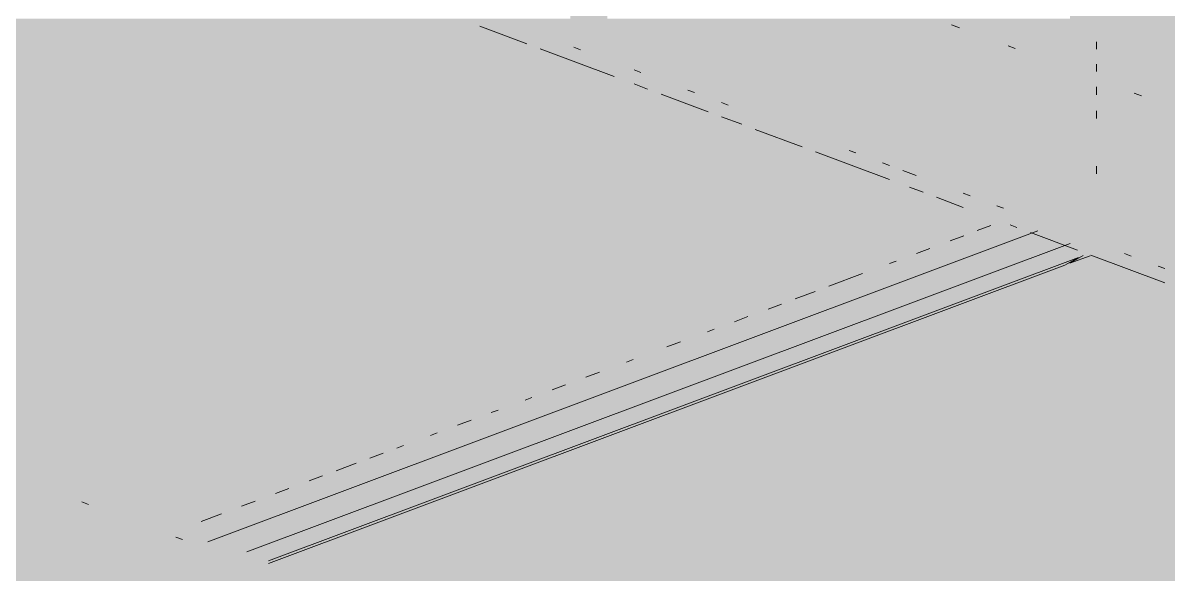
# Paper-space layout '03 3D Building and Roof' of a CAD drawing. Header units: millimetres. Extents: x 5 to 415, y 5 to 292.
# Drawn here: x 95.91 to 106.51, y 90.91 to 96.02 of the extents above; entities that cross this region are included whole.
import ezdxf

# ---------------------------------------------------------------- set-up
doc = ezdxf.new("R2010")
doc.units = ezdxf.units.MM
doc.layers.add('EXISTING', color=7, linetype='Continuous')
doc.layers.add('IMAGES', color=7, linetype='Continuous')

# ---------------------------------------------------------------- blocks, each defined once
blk = doc.blocks.new('SHEET_03')
at = {"layer": 'EXISTING', "color": 250, "lineweight": 9}
for p, q in [((100.576, 95.823), (100.141, 95.986)), ((104.51, 96), (104.584, 95.972)), ((101.384, 95.521), (100.7, 95.777)), ((101.011, 95.791), (101.073, 95.768)), ((105.097, 95.78), (105.034, 95.804)), ((105.852, 95.841), (105.852, 95.772)), ((101.571, 95.582), (101.633, 95.558)), ((105.852, 95.635), (105.852, 95.566)), ((101.695, 95.404), (101.571, 95.451)), ((102.255, 95.194), (101.82, 95.358)), ((102.068, 95.395), (102.13, 95.372)), ((105.852, 95.424), (105.852, 95.351)), ((106.199, 95.367), (106.269, 95.341)), ((102.379, 95.279), (102.441, 95.256)), ((102.566, 95.078), (102.379, 95.148)), ((105.852, 95.204), (105.852, 95.131)), ((103.125, 94.868), (102.69, 95.031)), ((103.934, 94.566), (103.25, 94.822)), ((103.561, 94.836), (103.623, 94.813)), ((103.871, 94.72), (103.934, 94.697)), ((105.852, 94.691), (105.852, 94.618)), ((104.058, 94.65), (104.182, 94.604)), ((104.245, 94.449), (104.12, 94.496)), ((104.618, 94.309), (104.369, 94.403)), ((104.618, 94.44), (104.68, 94.417)), ((104.928, 94.324), (104.991, 94.301)), ((97.624, 91.212), (105.309, 94.091)), ((104.747, 94.093), (104.872, 94.14)), ((105.115, 94.123), (105.053, 94.146)), ((105.675, 93.913), (105.239, 94.076)), ((105.607, 93.974), (97.984, 91.119)), ((104.497, 93.999), (104.622, 94.046)), ((98.186, 91.037), (105.684, 93.846)), ((104.185, 93.882), (104.309, 93.929)), ((105.684, 93.846), (105.559, 93.774)), ((105.604, 93.791), (105.729, 93.863)), ((105.604, 93.791), (105.791, 93.861)), ((106.483, 93.611), (105.799, 93.867)), ((106.11, 93.881), (106.172, 93.858)), ((98.186, 91.012), (105.559, 93.774)), ((103.935, 93.789), (103.997, 93.812)), ((106.421, 93.765), (106.483, 93.742)), ((103.372, 93.578), (103.685, 93.695)), ((103.06, 93.461), (103.247, 93.531)), ((102.81, 93.367), (102.935, 93.414)), ((102.498, 93.25), (102.622, 93.297)), ((102.248, 93.157), (102.31, 93.18)), ((101.873, 93.016), (101.998, 93.063)), ((101.498, 92.876), (101.56, 92.899)), ((101.123, 92.736), (101.248, 92.782)), ((100.81, 92.618), (100.935, 92.665)), ((100.561, 92.525), (100.623, 92.548)), ((100.248, 92.408), (100.311, 92.431)), ((99.936, 92.291), (100.061, 92.338)), ((99.686, 92.197), (99.748, 92.221)), ((99.373, 92.08), (99.436, 92.104)), ((98.811, 91.869), (98.998, 91.94)), ((99.123, 91.987), (99.248, 92.033)), ((98.561, 91.776), (98.686, 91.823)), ((98.249, 91.659), (98.374, 91.706)), ((96.518, 91.559), (96.456, 91.582)), ((97.936, 91.542), (98.061, 91.589)), ((97.561, 91.401), (97.749, 91.472)), ((97.389, 91.233), (97.327, 91.256))]:
    blk.add_line(p, q, dxfattribs=at)
at = {"layer": 'IMAGES', "color": 7}
for points in [[(106.462, 95.371), (106.634, 95.371), (106.462, 98.286), (106.634, 98.286)], [(105.948, 95.886), (106.12, 95.886), (105.948, 96.4), (106.12, 96.4)], [(100.979, 95.886), (101.321, 95.886), (100.979, 96.229), (101.321, 96.229)], [(105.605, 95.886), (105.777, 95.886), (105.605, 96.229), (105.777, 96.229)], [(105.777, 95.886), (105.948, 95.886), (105.777, 96.229), (105.948, 96.229)], [(106.12, 95.886), (106.462, 95.886), (106.12, 96.229), (106.462, 96.229)], [(95.838, 95.886), (96.009, 95.886), (95.838, 96.057), (96.009, 96.057)], [(96.009, 95.886), (99.436, 95.886), (96.009, 96.057), (99.436, 96.057)], [(99.436, 95.886), (99.608, 95.886), (99.436, 96.057), (99.608, 96.057)], [(99.608, 95.886), (99.779, 95.886), (99.608, 96.057), (99.779, 96.057)], [(99.779, 95.886), (100.122, 95.886), (99.779, 96.057), (100.122, 96.057)], [(100.122, 95.886), (100.293, 95.886), (100.122, 96.057), (100.293, 96.057)], [(100.293, 95.886), (100.465, 95.886), (100.293, 96.057), (100.465, 96.057)], [(100.465, 95.886), (100.636, 95.886), (100.465, 96.057), (100.636, 96.057)], [(100.636, 95.886), (100.807, 95.886), (100.636, 96.057), (100.807, 96.057)], [(100.807, 95.886), (100.979, 95.886), (100.807, 96.057), (100.979, 96.057)], [(101.321, 95.886), (101.664, 95.886), (101.321, 96.057), (101.664, 96.057)], [(101.664, 95.886), (101.836, 95.886), (101.664, 96.057), (101.836, 96.057)], [(101.836, 95.886), (103.892, 95.886), (101.836, 96.057), (103.892, 96.057)], [(103.892, 95.886), (104.235, 95.886), (103.892, 96.057), (104.235, 96.057)], [(104.235, 95.886), (104.577, 95.886), (104.235, 96.057), (104.577, 96.057)], [(104.577, 95.714), (104.749, 95.714), (104.577, 96.057), (104.749, 96.057)], [(104.749, 95.886), (105.091, 95.886), (104.749, 96.057), (105.091, 96.057)], [(105.091, 95.886), (105.263, 95.886), (105.091, 96.057), (105.263, 96.057)], [(105.263, 95.886), (105.434, 95.886), (105.263, 96.057), (105.434, 96.057)], [(105.434, 95.886), (105.605, 95.886), (105.434, 96.057), (105.605, 96.057)], [(95.495, 95.714), (99.779, 95.714), (95.495, 95.886), (99.779, 95.886)], [(99.779, 95.714), (100.122, 95.714), (99.779, 95.886), (100.122, 95.886)], [(100.122, 95.714), (100.293, 95.714), (100.122, 95.886), (100.293, 95.886)], [(100.293, 95.714), (100.465, 95.714), (100.293, 95.886), (100.465, 95.886)], [(100.465, 95.714), (100.636, 95.714), (100.465, 95.886), (100.636, 95.886)], [(100.636, 95.714), (100.807, 95.714), (100.636, 95.886), (100.807, 95.886)], [(100.807, 95.714), (100.979, 95.714), (100.807, 95.886), (100.979, 95.886)], [(100.979, 95.714), (101.15, 95.714), (100.979, 95.886), (101.15, 95.886)], [(101.15, 95.714), (101.321, 95.714), (101.15, 95.886), (101.321, 95.886)], [(101.321, 95.714), (101.836, 95.714), (101.321, 95.886), (101.836, 95.886)], [(101.836, 95.714), (102.007, 95.714), (101.836, 95.886), (102.007, 95.886)], [(102.007, 95.714), (102.178, 95.714), (102.007, 95.886), (102.178, 95.886)], [(102.178, 95.714), (102.35, 95.714), (102.178, 95.886), (102.35, 95.886)], [(102.35, 95.714), (103.892, 95.714), (102.35, 95.886), (103.892, 95.886)], [(103.892, 95.714), (104.235, 95.714), (103.892, 95.886), (104.235, 95.886)], [(104.235, 95.714), (104.406, 95.714), (104.235, 95.886), (104.406, 95.886)], [(104.406, 95.714), (104.577, 95.714), (104.406, 95.886), (104.577, 95.886)], [(104.749, 95.714), (105.091, 95.714), (104.749, 95.886), (105.091, 95.886)], [(105.091, 95.714), (105.263, 95.714), (105.091, 95.886), (105.263, 95.886)], [(105.263, 95.714), (105.434, 95.714), (105.263, 95.886), (105.434, 95.886)], [(105.434, 95.714), (105.777, 95.714), (105.434, 95.886), (105.777, 95.886)], [(105.777, 95.543), (105.948, 95.543), (105.777, 95.886), (105.948, 95.886)], [(105.948, 95.714), (106.12, 95.714), (105.948, 95.886), (106.12, 95.886)], [(106.12, 95.714), (106.291, 95.714), (106.12, 95.886), (106.291, 95.886)], [(106.291, 95.543), (106.462, 95.543), (106.291, 95.886), (106.462, 95.886)], [(94.81, 95.543), (100.122, 95.543), (94.81, 95.714), (100.122, 95.714)], [(100.122, 95.543), (100.293, 95.543), (100.122, 95.714), (100.293, 95.714)], [(100.293, 95.543), (100.465, 95.543), (100.293, 95.714), (100.465, 95.714)], [(100.465, 95.543), (100.636, 95.543), (100.465, 95.714), (100.636, 95.714)], [(100.636, 95.543), (100.807, 95.543), (100.636, 95.714), (100.807, 95.714)], [(100.807, 95.543), (101.321, 95.543), (100.807, 95.714), (101.321, 95.714)], [(101.321, 95.543), (101.493, 95.543), (101.321, 95.714), (101.493, 95.714)], [(101.493, 95.543), (101.664, 95.543), (101.493, 95.714), (101.664, 95.714)], [(101.664, 95.543), (101.836, 95.543), (101.664, 95.714), (101.836, 95.714)], [(101.836, 95.543), (102.007, 95.543), (101.836, 95.714), (102.007, 95.714)], [(102.007, 95.543), (102.178, 95.543), (102.007, 95.714), (102.178, 95.714)], [(102.178, 95.543), (102.521, 95.543), (102.178, 95.714), (102.521, 95.714)], [(102.521, 95.371), (102.692, 95.371), (102.521, 95.714), (102.692, 95.714)], [(102.692, 95.543), (104.406, 95.543), (102.692, 95.714), (104.406, 95.714)], [(104.406, 95.543), (104.577, 95.543), (104.406, 95.714), (104.577, 95.714)], [(104.577, 95.543), (104.749, 95.543), (104.577, 95.714), (104.749, 95.714)], [(104.749, 95.543), (104.92, 95.543), (104.749, 95.714), (104.92, 95.714)], [(104.92, 95.543), (105.091, 95.543), (104.92, 95.714), (105.091, 95.714)], [(105.091, 95.543), (105.605, 95.543), (105.091, 95.714), (105.605, 95.714)], [(105.605, 95.543), (105.777, 95.543), (105.605, 95.714), (105.777, 95.714)], [(105.948, 95.543), (106.12, 95.543), (105.948, 95.714), (106.12, 95.714)], [(106.12, 95.543), (106.291, 95.543), (106.12, 95.714), (106.291, 95.714)], [(94.638, 95.371), (100.807, 95.371), (94.638, 95.543), (100.807, 95.543)], [(100.807, 95.371), (100.979, 95.371), (100.807, 95.543), (100.979, 95.543)], [(100.979, 95.371), (101.15, 95.371), (100.979, 95.543), (101.15, 95.543)], [(101.15, 95.371), (101.321, 95.371), (101.15, 95.543), (101.321, 95.543)], [(101.321, 95.371), (101.493, 95.371), (101.321, 95.543), (101.493, 95.543)], [(101.493, 95.371), (101.664, 95.371), (101.493, 95.543), (101.664, 95.543)], [(101.664, 95.371), (101.836, 95.371), (101.664, 95.543), (101.836, 95.543)], [(101.836, 95.371), (102.007, 95.371), (101.836, 95.543), (102.007, 95.543)], [(102.007, 95.371), (102.178, 95.371), (102.007, 95.543), (102.178, 95.543)], [(102.178, 95.371), (102.35, 95.371), (102.178, 95.543), (102.35, 95.543)], [(102.35, 95.371), (102.521, 95.371), (102.35, 95.543), (102.521, 95.543)], [(102.692, 95.371), (102.864, 95.371), (102.692, 95.543), (102.864, 95.543)], [(102.864, 95.371), (103.206, 95.371), (102.864, 95.543), (103.206, 95.543)], [(103.206, 95.371), (103.378, 95.371), (103.206, 95.543), (103.378, 95.543)], [(103.378, 95.371), (105.091, 95.371), (103.378, 95.543), (105.091, 95.543)], [(105.091, 95.371), (105.263, 95.371), (105.091, 95.543), (105.263, 95.543)], [(105.263, 95.371), (105.434, 95.371), (105.263, 95.543), (105.434, 95.543)], [(105.434, 95.371), (105.605, 95.371), (105.434, 95.543), (105.605, 95.543)], [(105.605, 95.371), (105.777, 95.371), (105.605, 95.543), (105.777, 95.543)], [(105.777, 95.371), (105.948, 95.371), (105.777, 95.543), (105.948, 95.543)], [(105.948, 95.371), (106.12, 95.371), (105.948, 95.543), (106.12, 95.543)], [(106.12, 95.371), (106.291, 95.371), (106.12, 95.543), (106.291, 95.543)], [(106.291, 95.371), (106.462, 95.371), (106.291, 95.543), (106.462, 95.543)], [(94.124, 95.2), (101.321, 95.2), (94.124, 95.371), (101.321, 95.371)], [(101.321, 95.2), (101.664, 95.2), (101.321, 95.371), (101.664, 95.371)], [(101.664, 95.2), (102.178, 95.2), (101.664, 95.371), (102.178, 95.371)], [(102.178, 95.2), (102.35, 95.2), (102.178, 95.371), (102.35, 95.371)], [(102.35, 95.2), (102.521, 95.2), (102.35, 95.371), (102.521, 95.371)], [(102.521, 95.2), (102.692, 95.2), (102.521, 95.371), (102.692, 95.371)], [(102.692, 95.2), (103.378, 95.2), (102.692, 95.371), (103.378, 95.371)], [(103.378, 95.2), (103.549, 95.2), (103.378, 95.371), (103.549, 95.371)], [(103.549, 95.2), (105.434, 95.2), (103.549, 95.371), (105.434, 95.371)], [(105.434, 95.2), (105.605, 95.2), (105.434, 95.371), (105.605, 95.371)], [(105.605, 95.029), (105.777, 95.029), (105.605, 95.371), (105.777, 95.371)], [(105.777, 95.029), (105.948, 95.029), (105.777, 95.371), (105.948, 95.371)], [(105.948, 95.2), (106.291, 95.2), (105.948, 95.371), (106.291, 95.371)], [(106.291, 95.2), (106.462, 95.2), (106.291, 95.371), (106.462, 95.371)], [(106.462, 95.029), (106.634, 95.029), (106.462, 95.371), (106.634, 95.371)], [(93.781, 95.029), (101.664, 95.029), (93.781, 95.2), (101.664, 95.2)], [(101.664, 95.029), (101.836, 95.029), (101.664, 95.2), (101.836, 95.2)], [(101.836, 95.029), (102.007, 95.029), (101.836, 95.2), (102.007, 95.2)], [(102.007, 95.029), (102.178, 95.029), (102.007, 95.2), (102.178, 95.2)], [(102.178, 95.029), (102.35, 95.029), (102.178, 95.2), (102.35, 95.2)], [(102.35, 95.029), (102.521, 95.029), (102.35, 95.2), (102.521, 95.2)], [(102.521, 95.029), (102.692, 95.029), (102.521, 95.2), (102.692, 95.2)], [(102.692, 95.029), (102.864, 95.029), (102.692, 95.2), (102.864, 95.2)], [(102.864, 95.029), (104.063, 95.029), (102.864, 95.2), (104.063, 95.2)], [(104.063, 95.029), (104.235, 95.029), (104.063, 95.2), (104.235, 95.2)], [(104.235, 95.029), (105.605, 95.029), (104.235, 95.2), (105.605, 95.2)], [(105.948, 94.343), (106.12, 94.343), (105.948, 95.2), (106.12, 95.2)], [(106.12, 95.029), (106.291, 95.029), (106.12, 95.2), (106.291, 95.2)], [(106.291, 95.029), (106.462, 95.029), (106.291, 95.2), (106.462, 95.2)], [(93.267, 94.857), (102.178, 94.857), (93.267, 95.029), (102.178, 95.029)], [(102.178, 94.857), (102.521, 94.857), (102.178, 95.029), (102.521, 95.029)], [(102.521, 94.857), (103.035, 94.857), (102.521, 95.029), (103.035, 95.029)], [(103.035, 94.857), (103.206, 94.857), (103.035, 95.029), (103.206, 95.029)], [(103.206, 94.857), (103.378, 94.857), (103.206, 95.029), (103.378, 95.029)], [(103.378, 94.857), (103.549, 94.857), (103.378, 95.029), (103.549, 95.029)], [(103.549, 94.857), (103.721, 94.857), (103.549, 95.029), (103.721, 95.029)], [(103.721, 94.857), (104.235, 94.857), (103.721, 95.029), (104.235, 95.029)], [(104.235, 94.857), (104.406, 94.857), (104.235, 95.029), (104.406, 95.029)], [(104.406, 94.857), (104.577, 94.857), (104.406, 95.029), (104.577, 95.029)], [(104.577, 94.857), (105.605, 94.857), (104.577, 95.029), (105.605, 95.029)], [(105.605, 94.686), (105.777, 94.686), (105.605, 95.029), (105.777, 95.029)], [(105.777, 94.857), (105.948, 94.857), (105.777, 95.029), (105.948, 95.029)], [(106.12, 94.857), (106.805, 94.857), (106.12, 95.029), (106.805, 95.029)], [(92.753, 94.686), (102.521, 94.686), (92.753, 94.857), (102.521, 94.857)], [(102.521, 94.686), (102.692, 94.686), (102.521, 94.857), (102.692, 94.857)], [(102.692, 94.686), (102.864, 94.686), (102.692, 94.857), (102.864, 94.857)], [(102.864, 94.686), (103.035, 94.686), (102.864, 94.857), (103.035, 94.857)], [(103.035, 94.686), (103.378, 94.686), (103.035, 94.857), (103.378, 94.857)], [(103.378, 94.686), (103.721, 94.686), (103.378, 94.857), (103.721, 94.857)], [(103.721, 94.686), (103.892, 94.686), (103.721, 94.857), (103.892, 94.857)], [(103.892, 94.686), (104.063, 94.686), (103.892, 94.857), (104.063, 94.857)], [(104.063, 94.686), (104.235, 94.686), (104.063, 94.857), (104.235, 94.857)], [(104.235, 94.686), (104.749, 94.686), (104.235, 94.857), (104.749, 94.857)], [(104.749, 94.514), (104.92, 94.514), (104.749, 94.857), (104.92, 94.857)], [(104.92, 94.686), (105.091, 94.686), (104.92, 94.857), (105.091, 94.857)], [(105.091, 94.686), (105.605, 94.686), (105.091, 94.857), (105.605, 94.857)], [(105.777, 94.686), (105.948, 94.686), (105.777, 94.857), (105.948, 94.857)], [(106.12, 94.686), (106.805, 94.686), (106.12, 94.857), (106.805, 94.857)], [(92.411, 94.514), (103.035, 94.514), (92.411, 94.686), (103.035, 94.686)], [(103.035, 94.514), (103.206, 94.514), (103.035, 94.686), (103.206, 94.686)], [(103.206, 94.514), (103.378, 94.514), (103.206, 94.686), (103.378, 94.686)], [(103.378, 94.514), (103.549, 94.514), (103.378, 94.686), (103.549, 94.686)], [(103.549, 94.514), (103.721, 94.514), (103.549, 94.686), (103.721, 94.686)], [(103.721, 94.514), (103.892, 94.514), (103.721, 94.686), (103.892, 94.686)], [(103.892, 94.514), (104.063, 94.514), (103.892, 94.686), (104.063, 94.686)], [(104.063, 94.514), (104.235, 94.514), (104.063, 94.686), (104.235, 94.686)], [(104.235, 94.514), (104.406, 94.514), (104.235, 94.686), (104.406, 94.686)], [(104.406, 94.514), (104.577, 94.514), (104.406, 94.686), (104.577, 94.686)], [(104.577, 94.514), (104.749, 94.514), (104.577, 94.686), (104.749, 94.686)], [(104.92, 94.343), (105.091, 94.343), (104.92, 94.686), (105.091, 94.686)], [(105.091, 94.514), (105.434, 94.514), (105.091, 94.686), (105.434, 94.686)], [(105.434, 94.514), (105.605, 94.514), (105.434, 94.686), (105.605, 94.686)], [(105.605, 94.514), (105.777, 94.514), (105.605, 94.686), (105.777, 94.686)], [(105.777, 94.343), (105.948, 94.343), (105.777, 94.686), (105.948, 94.686)], [(106.12, 94.343), (106.291, 94.343), (106.12, 94.686), (106.291, 94.686)], [(106.291, 94.514), (107.148, 94.514), (106.291, 94.686), (107.148, 94.686)], [(91.896, 94.343), (103.378, 94.343), (91.896, 94.514), (103.378, 94.514)], [(103.378, 94.343), (103.549, 94.343), (103.378, 94.514), (103.549, 94.514)], [(103.549, 94.343), (103.721, 94.343), (103.549, 94.514), (103.721, 94.514)], [(103.721, 94.343), (103.892, 94.343), (103.721, 94.514), (103.892, 94.514)], [(103.892, 94.343), (104.063, 94.343), (103.892, 94.514), (104.063, 94.514)], [(104.063, 94.343), (104.235, 94.343), (104.063, 94.514), (104.235, 94.514)], [(104.235, 94.343), (104.577, 94.343), (104.235, 94.514), (104.577, 94.514)], [(104.577, 94.171), (104.749, 94.171), (104.577, 94.514), (104.749, 94.514)], [(104.749, 94.343), (104.92, 94.343), (104.749, 94.514), (104.92, 94.514)], [(105.091, 94.343), (105.263, 94.343), (105.091, 94.514), (105.263, 94.514)], [(105.263, 94.343), (105.605, 94.343), (105.263, 94.514), (105.605, 94.514)], [(105.605, 94.343), (105.777, 94.343), (105.605, 94.514), (105.777, 94.514)], [(106.291, 94.343), (107.662, 94.343), (106.291, 94.514), (107.662, 94.514)], [(91.554, 94.171), (103.892, 94.171), (91.554, 94.343), (103.892, 94.343)], [(103.892, 94.171), (104.063, 94.171), (103.892, 94.343), (104.063, 94.343)], [(104.063, 94.171), (104.406, 94.171), (104.063, 94.343), (104.406, 94.343)], [(104.406, 94.171), (104.577, 94.171), (104.406, 94.343), (104.577, 94.343)], [(104.749, 94.171), (105.263, 94.171), (104.749, 94.343), (105.263, 94.343)], [(105.263, 94.171), (105.434, 94.171), (105.263, 94.343), (105.434, 94.343)], [(105.434, 94.171), (105.605, 94.171), (105.434, 94.343), (105.605, 94.343)], [(105.605, 94.171), (105.777, 94.171), (105.605, 94.343), (105.777, 94.343)], [(105.777, 94.171), (106.12, 94.171), (105.777, 94.343), (106.12, 94.343)], [(106.12, 94.171), (106.291, 94.171), (106.12, 94.343), (106.291, 94.343)], [(106.291, 94.171), (106.462, 94.171), (106.291, 94.343), (106.462, 94.343)], [(106.462, 94.171), (108.176, 94.171), (106.462, 94.343), (108.176, 94.343)], [(91.04, 94), (103.721, 94), (91.04, 94.171), (103.721, 94.171)], [(103.721, 94), (103.892, 94), (103.721, 94.171), (103.892, 94.171)], [(103.892, 94), (104.063, 94), (103.892, 94.171), (104.063, 94.171)], [(104.063, 94), (104.235, 94), (104.063, 94.171), (104.235, 94.171)], [(104.235, 94), (104.406, 94), (104.235, 94.171), (104.406, 94.171)], [(104.406, 94), (104.577, 94), (104.406, 94.171), (104.577, 94.171)], [(104.577, 94), (104.749, 94), (104.577, 94.171), (104.749, 94.171)], [(104.749, 94), (105.091, 94), (104.749, 94.171), (105.091, 94.171)], [(105.091, 94), (105.263, 94), (105.091, 94.171), (105.263, 94.171)], [(105.263, 94), (105.434, 94), (105.263, 94.171), (105.434, 94.171)], [(105.434, 94), (105.605, 94), (105.434, 94.171), (105.605, 94.171)], [(105.605, 94), (105.777, 94), (105.605, 94.171), (105.777, 94.171)], [(105.777, 94), (105.948, 94), (105.777, 94.171), (105.948, 94.171)], [(105.948, 94), (106.291, 94), (105.948, 94.171), (106.291, 94.171)], [(106.291, 94), (106.634, 94), (106.291, 94.171), (106.634, 94.171)], [(91.04, 93.829), (103.206, 93.829), (91.04, 94), (103.206, 94)], [(103.206, 93.829), (103.378, 93.829), (103.206, 94), (103.378, 94)], [(103.378, 93.829), (103.721, 93.829), (103.378, 94), (103.721, 94)], [(103.721, 93.829), (103.892, 93.829), (103.721, 94), (103.892, 94)], [(103.892, 93.829), (104.063, 93.829), (103.892, 94), (104.063, 94)], [(104.063, 93.829), (104.406, 93.829), (104.063, 94), (104.406, 94)], [(104.406, 93.829), (104.749, 93.829), (104.406, 94), (104.749, 94)], [(104.749, 93.829), (105.091, 93.829), (104.749, 94), (105.091, 94)], [(105.091, 93.829), (105.263, 93.829), (105.091, 94), (105.263, 94)], [(105.263, 93.829), (105.434, 93.829), (105.263, 94), (105.434, 94)], [(105.434, 93.829), (105.605, 93.829), (105.434, 94), (105.605, 94)], [(105.605, 93.829), (105.777, 93.829), (105.605, 94), (105.777, 94)], [(105.777, 93.829), (105.948, 93.829), (105.777, 94), (105.948, 94)], [(105.948, 93.829), (106.291, 93.829), (105.948, 94), (106.291, 94)], [(106.291, 93.829), (106.462, 93.829), (106.291, 94), (106.462, 94)], [(106.462, 93.829), (106.634, 93.829), (106.462, 94), (106.634, 94)], [(91.554, 93.657), (102.692, 93.657), (91.554, 93.829), (102.692, 93.829)], [(102.692, 93.657), (102.864, 93.657), (102.692, 93.829), (102.864, 93.829)], [(102.864, 93.657), (103.206, 93.657), (102.864, 93.829), (103.206, 93.829)], [(103.206, 93.657), (103.378, 93.657), (103.206, 93.829), (103.378, 93.829)], [(103.378, 93.657), (103.549, 93.657), (103.378, 93.829), (103.549, 93.829)], [(103.549, 93.314), (103.721, 93.314), (103.549, 93.829), (103.721, 93.829)], [(103.721, 93.657), (104.406, 93.657), (103.721, 93.829), (104.406, 93.829)], [(104.406, 93.657), (104.749, 93.657), (104.406, 93.829), (104.749, 93.829)], [(104.749, 93.486), (104.92, 93.486), (104.749, 93.829), (104.92, 93.829)], [(104.92, 93.657), (105.091, 93.657), (104.92, 93.829), (105.091, 93.829)], [(105.091, 93.657), (105.605, 93.657), (105.091, 93.829), (105.605, 93.829)], [(105.605, 93.657), (105.948, 93.657), (105.605, 93.829), (105.948, 93.829)], [(105.948, 93.657), (106.12, 93.657), (105.948, 93.829), (106.12, 93.829)], [(106.12, 93.657), (106.291, 93.657), (106.12, 93.829), (106.291, 93.829)], [(106.291, 93.657), (106.462, 93.657), (106.291, 93.829), (106.462, 93.829)], [(106.462, 93.657), (106.805, 93.657), (106.462, 93.829), (106.805, 93.829)], [(91.896, 93.486), (102.35, 93.486), (91.896, 93.657), (102.35, 93.657)], [(102.35, 93.486), (102.521, 93.486), (102.35, 93.657), (102.521, 93.657)], [(102.521, 93.486), (102.692, 93.486), (102.521, 93.657), (102.692, 93.657)], [(102.692, 93.486), (102.864, 93.486), (102.692, 93.657), (102.864, 93.657)], [(102.864, 93.486), (103.206, 93.486), (102.864, 93.657), (103.206, 93.657)], [(103.206, 93.486), (103.378, 93.486), (103.206, 93.657), (103.378, 93.657)], [(103.378, 93.486), (103.549, 93.486), (103.378, 93.657), (103.549, 93.657)], [(103.721, 93.486), (104.063, 93.486), (103.721, 93.657), (104.063, 93.657)], [(104.063, 93.314), (104.406, 93.314), (104.063, 93.657), (104.406, 93.657)], [(104.406, 93.486), (104.577, 93.486), (104.406, 93.657), (104.577, 93.657)], [(104.577, 93.486), (104.749, 93.486), (104.577, 93.657), (104.749, 93.657)], [(104.92, 93.486), (105.605, 93.486), (104.92, 93.657), (105.605, 93.657)], [(105.605, 93.486), (105.777, 93.486), (105.605, 93.657), (105.777, 93.657)], [(105.777, 93.486), (105.948, 93.486), (105.777, 93.657), (105.948, 93.657)], [(105.948, 93.486), (106.12, 93.486), (105.948, 93.657), (106.12, 93.657)], [(106.12, 93.486), (106.291, 93.486), (106.12, 93.657), (106.291, 93.657)], [(106.291, 93.486), (106.462, 93.486), (106.291, 93.657), (106.462, 93.657)], [(106.462, 93.486), (106.634, 93.486), (106.462, 93.657), (106.634, 93.657)], [(92.411, 93.314), (101.836, 93.314), (92.411, 93.486), (101.836, 93.486)], [(101.836, 93.314), (102.007, 93.314), (101.836, 93.486), (102.007, 93.486)], [(102.007, 93.314), (102.178, 93.314), (102.007, 93.486), (102.178, 93.486)], [(102.178, 93.314), (102.521, 93.314), (102.178, 93.486), (102.521, 93.486)], [(102.521, 93.314), (102.692, 93.314), (102.521, 93.486), (102.692, 93.486)], [(102.692, 93.314), (103.549, 93.314), (102.692, 93.486), (103.549, 93.486)], [(103.721, 93.314), (103.892, 93.314), (103.721, 93.486), (103.892, 93.486)], [(103.892, 93.314), (104.063, 93.314), (103.892, 93.486), (104.063, 93.486)], [(104.406, 93.314), (104.749, 93.314), (104.406, 93.486), (104.749, 93.486)], [(104.749, 93.314), (105.091, 93.314), (104.749, 93.486), (105.091, 93.486)], [(105.091, 93.314), (105.263, 93.314), (105.091, 93.486), (105.263, 93.486)], [(105.263, 93.314), (105.434, 93.314), (105.263, 93.486), (105.434, 93.486)], [(105.434, 93.314), (105.605, 93.314), (105.434, 93.486), (105.605, 93.486)], [(105.605, 93.314), (106.12, 93.314), (105.605, 93.486), (106.12, 93.486)], [(106.12, 93.314), (106.291, 93.314), (106.12, 93.486), (106.291, 93.486)], [(106.291, 93.314), (106.462, 93.314), (106.291, 93.486), (106.462, 93.486)], [(106.462, 93.314), (106.805, 93.314), (106.462, 93.486), (106.805, 93.486)], [(92.925, 93.143), (101.15, 93.143), (92.925, 93.314), (101.15, 93.314)], [(101.15, 93.143), (101.493, 93.143), (101.15, 93.314), (101.493, 93.314)], [(101.493, 93.143), (102.007, 93.143), (101.493, 93.314), (102.007, 93.314)], [(102.007, 93.143), (102.178, 93.143), (102.007, 93.314), (102.178, 93.314)], [(102.178, 92.971), (102.521, 92.971), (102.178, 93.314), (102.521, 93.314)], [(102.521, 93.143), (103.206, 93.143), (102.521, 93.314), (103.206, 93.314)], [(103.206, 93.143), (103.378, 93.143), (103.206, 93.314), (103.378, 93.314)], [(103.378, 93.143), (103.549, 93.143), (103.378, 93.314), (103.549, 93.314)], [(103.549, 93.143), (103.892, 93.143), (103.549, 93.314), (103.892, 93.314)], [(103.892, 93.143), (104.406, 93.143), (103.892, 93.314), (104.406, 93.314)], [(104.406, 93.143), (104.577, 93.143), (104.406, 93.314), (104.577, 93.314)], [(104.577, 93.143), (104.749, 93.143), (104.577, 93.314), (104.749, 93.314)], [(104.749, 93.143), (106.805, 93.143), (104.749, 93.314), (106.805, 93.314)], [(93.267, 92.971), (100.979, 92.971), (93.267, 93.143), (100.979, 93.143)], [(100.979, 92.971), (101.15, 92.971), (100.979, 93.143), (101.15, 93.143)], [(101.15, 92.971), (101.321, 92.971), (101.15, 93.143), (101.321, 93.143)], [(101.321, 92.971), (101.493, 92.971), (101.321, 93.143), (101.493, 93.143)], [(101.493, 92.971), (101.664, 92.971), (101.493, 93.143), (101.664, 93.143)], [(101.664, 92.971), (101.836, 92.971), (101.664, 93.143), (101.836, 93.143)], [(101.836, 92.971), (102.007, 92.971), (101.836, 93.143), (102.007, 93.143)], [(102.007, 92.971), (102.178, 92.971), (102.007, 93.143), (102.178, 93.143)], [(102.521, 92.971), (102.692, 92.971), (102.521, 93.143), (102.692, 93.143)], [(102.692, 92.971), (103.378, 92.971), (102.692, 93.143), (103.378, 93.143)], [(103.378, 92.971), (103.892, 92.971), (103.378, 93.143), (103.892, 93.143)], [(103.892, 92.971), (104.063, 92.971), (103.892, 93.143), (104.063, 93.143)], [(104.063, 92.971), (104.235, 92.971), (104.063, 93.143), (104.235, 93.143)], [(104.235, 92.971), (104.406, 92.971), (104.235, 93.143), (104.406, 93.143)], [(104.406, 92.971), (107.148, 92.971), (104.406, 93.143), (107.148, 93.143)], [(93.781, 92.8), (100.293, 92.8), (93.781, 92.971), (100.293, 92.971)], [(100.293, 92.8), (100.465, 92.8), (100.293, 92.971), (100.465, 92.971)], [(100.465, 92.8), (100.979, 92.8), (100.465, 92.971), (100.979, 92.971)], [(100.979, 92.8), (101.15, 92.8), (100.979, 92.971), (101.15, 92.971)], [(101.15, 92.8), (101.321, 92.8), (101.15, 92.971), (101.321, 92.971)], [(101.321, 92.8), (101.493, 92.8), (101.321, 92.971), (101.493, 92.971)], [(101.493, 92.8), (101.664, 92.8), (101.493, 92.971), (101.664, 92.971)], [(101.664, 92.8), (101.836, 92.8), (101.664, 92.971), (101.836, 92.971)], [(101.836, 92.8), (102.007, 92.8), (101.836, 92.971), (102.007, 92.971)], [(102.007, 92.8), (103.035, 92.8), (102.007, 92.971), (103.035, 92.971)], [(103.035, 92.8), (103.378, 92.8), (103.035, 92.971), (103.378, 92.971)], [(103.378, 92.8), (103.721, 92.8), (103.378, 92.971), (103.721, 92.971)], [(103.721, 92.8), (103.892, 92.8), (103.721, 92.971), (103.892, 92.971)], [(103.892, 92.8), (104.063, 92.8), (103.892, 92.971), (104.063, 92.971)], [(104.063, 92.8), (104.235, 92.8), (104.063, 92.971), (104.235, 92.971)], [(104.235, 92.8), (107.662, 92.8), (104.235, 92.971), (107.662, 92.971)], [(94.296, 92.629), (99.951, 92.629), (94.296, 92.8), (99.951, 92.8)], [(99.951, 92.629), (100.122, 92.629), (99.951, 92.8), (100.122, 92.8)], [(100.122, 92.629), (100.293, 92.629), (100.122, 92.8), (100.293, 92.8)], [(100.293, 92.629), (100.465, 92.629), (100.293, 92.8), (100.465, 92.8)], [(100.465, 92.629), (100.807, 92.629), (100.465, 92.8), (100.807, 92.8)], [(100.807, 92.629), (100.979, 92.629), (100.807, 92.8), (100.979, 92.8)], [(100.979, 92.629), (101.15, 92.629), (100.979, 92.8), (101.15, 92.8)], [(101.15, 92.457), (101.664, 92.457), (101.15, 92.8), (101.664, 92.8)], [(101.664, 92.457), (102.178, 92.457), (101.664, 92.8), (102.178, 92.8)], [(102.178, 92.629), (102.35, 92.629), (102.178, 92.8), (102.35, 92.8)], [(102.35, 92.629), (102.692, 92.629), (102.35, 92.8), (102.692, 92.8)], [(102.692, 92.629), (102.864, 92.629), (102.692, 92.8), (102.864, 92.8)], [(102.864, 92.629), (103.035, 92.629), (102.864, 92.8), (103.035, 92.8)], [(103.035, 92.629), (103.206, 92.629), (103.035, 92.8), (103.206, 92.8)], [(103.206, 92.629), (103.549, 92.629), (103.206, 92.8), (103.549, 92.8)], [(103.549, 92.629), (103.721, 92.629), (103.549, 92.8), (103.721, 92.8)], [(103.721, 92.629), (108.176, 92.629), (103.721, 92.8), (108.176, 92.8)], [(94.638, 92.457), (99.436, 92.457), (94.638, 92.629), (99.436, 92.629)], [(99.436, 92.457), (99.608, 92.457), (99.436, 92.629), (99.608, 92.629)], [(99.608, 92.457), (99.779, 92.457), (99.608, 92.629), (99.779, 92.629)], [(99.779, 92.457), (99.951, 92.457), (99.779, 92.629), (99.951, 92.629)], [(99.951, 92.457), (100.122, 92.457), (99.951, 92.629), (100.122, 92.629)], [(100.122, 92.457), (100.293, 92.457), (100.122, 92.629), (100.293, 92.629)], [(100.293, 92.457), (100.465, 92.457), (100.293, 92.629), (100.465, 92.629)], [(100.465, 92.457), (101.15, 92.457), (100.465, 92.629), (101.15, 92.629)], [(102.178, 92.457), (102.521, 92.457), (102.178, 92.629), (102.521, 92.629)], [(102.521, 92.457), (102.864, 92.457), (102.521, 92.629), (102.864, 92.629)], [(102.864, 92.457), (103.035, 92.457), (102.864, 92.629), (103.035, 92.629)], [(103.035, 92.457), (108.519, 92.457), (103.035, 92.629), (108.519, 92.629)], [(95.152, 92.286), (98.922, 92.286), (95.152, 92.457), (98.922, 92.457)], [(98.922, 92.114), (99.094, 92.114), (98.922, 92.457), (99.094, 92.457)], [(99.094, 92.286), (99.436, 92.286), (99.094, 92.457), (99.436, 92.457)], [(99.436, 92.286), (99.608, 92.286), (99.436, 92.457), (99.608, 92.457)], [(99.608, 92.286), (99.951, 92.286), (99.608, 92.457), (99.951, 92.457)], [(99.951, 92.286), (100.465, 92.286), (99.951, 92.457), (100.465, 92.457)], [(100.465, 92.286), (100.636, 92.286), (100.465, 92.457), (100.636, 92.457)], [(100.636, 92.286), (100.979, 92.286), (100.636, 92.457), (100.979, 92.457)], [(100.979, 92.286), (101.664, 92.286), (100.979, 92.457), (101.664, 92.457)], [(101.664, 92.286), (102.178, 92.286), (101.664, 92.457), (102.178, 92.457)], [(102.178, 92.286), (102.35, 92.286), (102.178, 92.457), (102.35, 92.457)], [(102.35, 92.286), (102.521, 92.286), (102.35, 92.457), (102.521, 92.457)], [(102.521, 92.286), (109.033, 92.286), (102.521, 92.457), (109.033, 92.457)], [(95.495, 92.114), (98.751, 92.114), (95.495, 92.286), (98.751, 92.286)], [(98.751, 92.114), (98.922, 92.114), (98.751, 92.286), (98.922, 92.286)], [(99.094, 92.114), (99.265, 92.114), (99.094, 92.286), (99.265, 92.286)], [(99.265, 92.114), (99.436, 92.114), (99.265, 92.286), (99.436, 92.286)], [(99.436, 92.114), (99.608, 92.114), (99.436, 92.286), (99.608, 92.286)], [(99.608, 92.114), (99.779, 92.114), (99.608, 92.286), (99.779, 92.286)], [(99.779, 92.114), (100.122, 92.114), (99.779, 92.286), (100.122, 92.286)], [(100.122, 92.114), (100.465, 92.114), (100.122, 92.286), (100.465, 92.286)], [(100.465, 92.114), (100.636, 92.114), (100.465, 92.286), (100.636, 92.286)], [(100.636, 92.114), (101.321, 92.114), (100.636, 92.286), (101.321, 92.286)], [(101.321, 92.114), (101.493, 92.114), (101.321, 92.286), (101.493, 92.286)], [(101.493, 92.114), (101.664, 92.114), (101.493, 92.286), (101.664, 92.286)], [(101.664, 92.114), (102.007, 92.114), (101.664, 92.286), (102.007, 92.286)], [(102.007, 92.114), (102.178, 92.114), (102.007, 92.286), (102.178, 92.286)], [(102.178, 92.114), (109.375, 92.114), (102.178, 92.286), (109.375, 92.286)], [(95.666, 91.943), (96.009, 91.943), (95.666, 92.114), (96.009, 92.114)], [(96.009, 91.943), (98.237, 91.943), (96.009, 92.114), (98.237, 92.114)], [(98.237, 91.943), (98.58, 91.943), (98.237, 92.114), (98.58, 92.114)], [(98.58, 91.943), (98.751, 91.943), (98.58, 92.114), (98.751, 92.114)], [(98.751, 91.943), (98.922, 91.943), (98.751, 92.114), (98.922, 92.114)], [(98.922, 91.943), (99.094, 91.943), (98.922, 92.114), (99.094, 92.114)], [(99.094, 91.943), (99.265, 91.943), (99.094, 92.114), (99.265, 92.114)], [(99.265, 91.943), (99.779, 91.943), (99.265, 92.114), (99.779, 92.114)], [(99.779, 91.943), (100.465, 91.943), (99.779, 92.114), (100.465, 92.114)], [(100.465, 91.943), (100.979, 91.943), (100.465, 92.114), (100.979, 92.114)], [(100.979, 91.943), (101.493, 91.943), (100.979, 92.114), (101.493, 92.114)], [(101.493, 91.943), (101.664, 91.943), (101.493, 92.114), (101.664, 92.114)], [(101.664, 91.943), (101.836, 91.943), (101.664, 92.114), (101.836, 92.114)], [(101.836, 91.943), (102.007, 91.943), (101.836, 92.114), (102.007, 92.114)], [(102.007, 91.943), (109.375, 91.943), (102.007, 92.114), (109.375, 92.114)], [(95.666, 91.771), (96.009, 91.771), (95.666, 91.943), (96.009, 91.943)], [(96.009, 91.771), (96.352, 91.771), (96.009, 91.943), (96.352, 91.943)], [(96.352, 91.771), (96.523, 91.771), (96.352, 91.943), (96.523, 91.943)], [(96.523, 91.771), (97.723, 91.771), (96.523, 91.943), (97.723, 91.943)], [(97.723, 91.771), (97.894, 91.771), (97.723, 91.943), (97.894, 91.943)], [(97.894, 91.771), (98.237, 91.771), (97.894, 91.943), (98.237, 91.943)], [(98.237, 91.771), (98.408, 91.771), (98.237, 91.943), (98.408, 91.943)], [(98.408, 91.771), (98.58, 91.771), (98.408, 91.943), (98.58, 91.943)], [(98.58, 91.771), (98.922, 91.771), (98.58, 91.943), (98.922, 91.943)], [(98.922, 91.6), (99.094, 91.6), (98.922, 91.943), (99.094, 91.943)], [(99.094, 91.771), (99.436, 91.771), (99.094, 91.943), (99.436, 91.943)], [(99.436, 91.771), (99.608, 91.771), (99.436, 91.943), (99.608, 91.943)], [(99.608, 91.771), (99.951, 91.771), (99.608, 91.943), (99.951, 91.943)], [(99.951, 91.771), (100.122, 91.771), (99.951, 91.943), (100.122, 91.943)], [(100.122, 91.771), (100.293, 91.771), (100.122, 91.943), (100.293, 91.943)], [(100.293, 91.771), (100.465, 91.771), (100.293, 91.943), (100.465, 91.943)], [(100.465, 91.771), (100.807, 91.771), (100.465, 91.943), (100.807, 91.943)], [(100.807, 91.771), (100.979, 91.771), (100.807, 91.943), (100.979, 91.943)], [(100.979, 91.771), (101.15, 91.771), (100.979, 91.943), (101.15, 91.943)], [(101.15, 91.771), (101.321, 91.771), (101.15, 91.943), (101.321, 91.943)], [(101.321, 91.771), (108.69, 91.771), (101.321, 91.943), (108.69, 91.943)], [(95.838, 91.6), (96.009, 91.6), (95.838, 91.771), (96.009, 91.771)], [(96.009, 91.6), (96.181, 91.6), (96.009, 91.771), (96.181, 91.771)], [(96.181, 91.6), (96.352, 91.6), (96.181, 91.771), (96.352, 91.771)], [(96.352, 91.6), (96.523, 91.6), (96.352, 91.771), (96.523, 91.771)], [(96.523, 91.6), (96.866, 91.6), (96.523, 91.771), (96.866, 91.771)], [(96.866, 91.6), (97.209, 91.6), (96.866, 91.771), (97.209, 91.771)], [(97.209, 91.6), (97.38, 91.6), (97.209, 91.771), (97.38, 91.771)], [(97.38, 91.6), (97.723, 91.6), (97.38, 91.771), (97.723, 91.771)], [(97.723, 91.6), (97.894, 91.6), (97.723, 91.771), (97.894, 91.771)], [(97.894, 91.6), (98.066, 91.6), (97.894, 91.771), (98.066, 91.771)], [(98.066, 91.6), (98.408, 91.6), (98.066, 91.771), (98.408, 91.771)], [(98.408, 91.6), (98.922, 91.6), (98.408, 91.771), (98.922, 91.771)], [(99.094, 91.6), (99.608, 91.6), (99.094, 91.771), (99.608, 91.771)], [(99.608, 91.6), (100.122, 91.6), (99.608, 91.771), (100.122, 91.771)], [(100.122, 91.6), (100.636, 91.6), (100.122, 91.771), (100.636, 91.771)], [(100.636, 91.6), (100.807, 91.6), (100.636, 91.771), (100.807, 91.771)], [(100.807, 91.6), (108.347, 91.6), (100.807, 91.771), (108.347, 91.771)], [(94.981, 91.429), (96.009, 91.429), (94.981, 91.6), (96.009, 91.6)], [(96.009, 91.429), (96.181, 91.429), (96.009, 91.6), (96.181, 91.6)], [(96.181, 91.429), (96.352, 91.429), (96.181, 91.6), (96.352, 91.6)], [(96.352, 91.429), (96.523, 91.429), (96.352, 91.6), (96.523, 91.6)], [(96.523, 91.429), (96.695, 91.429), (96.523, 91.6), (96.695, 91.6)], [(96.695, 91.429), (96.866, 91.429), (96.695, 91.6), (96.866, 91.6)], [(96.866, 91.429), (97.209, 91.429), (96.866, 91.6), (97.209, 91.6)], [(97.209, 91.429), (97.38, 91.429), (97.209, 91.6), (97.38, 91.6)], [(97.38, 91.429), (97.551, 91.429), (97.38, 91.6), (97.551, 91.6)], [(97.551, 91.429), (97.723, 91.429), (97.551, 91.6), (97.723, 91.6)], [(97.723, 91.429), (97.894, 91.429), (97.723, 91.6), (97.894, 91.6)], [(97.894, 91.429), (98.066, 91.429), (97.894, 91.6), (98.066, 91.6)], [(98.066, 91.429), (98.237, 91.429), (98.066, 91.6), (98.237, 91.6)], [(98.237, 91.429), (98.408, 91.429), (98.237, 91.6), (98.408, 91.6)], [(98.408, 91.429), (98.751, 91.429), (98.408, 91.6), (98.751, 91.6)], [(98.751, 91.429), (99.094, 91.429), (98.751, 91.6), (99.094, 91.6)], [(99.094, 91.429), (99.436, 91.429), (99.094, 91.6), (99.436, 91.6)], [(99.436, 91.429), (99.608, 91.429), (99.436, 91.6), (99.608, 91.6)], [(99.608, 91.257), (99.779, 91.257), (99.608, 91.6), (99.779, 91.6)], [(99.779, 91.429), (99.951, 91.429), (99.779, 91.6), (99.951, 91.6)], [(99.951, 91.429), (100.122, 91.429), (99.951, 91.6), (100.122, 91.6)], [(100.122, 91.429), (100.465, 91.429), (100.122, 91.6), (100.465, 91.6)], [(100.465, 91.429), (107.833, 91.429), (100.465, 91.6), (107.833, 91.6)], [(95.324, 91.257), (96.352, 91.257), (95.324, 91.429), (96.352, 91.429)], [(96.352, 91.257), (96.523, 91.257), (96.352, 91.429), (96.523, 91.429)], [(96.523, 91.257), (96.695, 91.257), (96.523, 91.429), (96.695, 91.429)], [(96.695, 91.257), (96.866, 91.257), (96.695, 91.429), (96.866, 91.429)], [(96.866, 91.257), (97.037, 91.257), (96.866, 91.429), (97.037, 91.429)], [(97.037, 91.257), (97.38, 91.257), (97.037, 91.429), (97.38, 91.429)], [(97.38, 91.257), (97.551, 91.257), (97.38, 91.429), (97.551, 91.429)], [(97.551, 91.257), (98.408, 91.257), (97.551, 91.429), (98.408, 91.429)], [(98.408, 91.257), (98.58, 91.257), (98.408, 91.429), (98.58, 91.429)], [(98.58, 91.257), (98.751, 91.257), (98.58, 91.429), (98.751, 91.429)], [(98.751, 91.257), (99.094, 91.257), (98.751, 91.429), (99.094, 91.429)], [(99.094, 91.257), (99.436, 91.257), (99.094, 91.429), (99.436, 91.429)], [(99.436, 91.257), (99.608, 91.257), (99.436, 91.429), (99.608, 91.429)], [(99.779, 91.257), (99.951, 91.257), (99.779, 91.429), (99.951, 91.429)], [(99.951, 91.257), (107.49, 91.257), (99.951, 91.429), (107.49, 91.429)], [(95.838, 91.086), (96.009, 91.086), (95.838, 91.257), (96.009, 91.257)], [(96.009, 91.086), (96.866, 91.086), (96.009, 91.257), (96.866, 91.257)], [(96.866, 91.086), (97.209, 91.086), (96.866, 91.257), (97.209, 91.257)], [(97.209, 91.086), (97.38, 91.086), (97.209, 91.257), (97.38, 91.257)], [(97.38, 91.086), (97.551, 91.086), (97.38, 91.257), (97.551, 91.257)], [(97.551, 91.086), (97.723, 91.086), (97.551, 91.257), (97.723, 91.257)], [(97.723, 91.086), (98.408, 91.086), (97.723, 91.257), (98.408, 91.257)], [(98.408, 91.086), (98.751, 91.086), (98.408, 91.257), (98.751, 91.257)], [(98.751, 91.086), (99.265, 91.086), (98.751, 91.257), (99.265, 91.257)], [(99.265, 91.086), (99.608, 91.086), (99.265, 91.257), (99.608, 91.257)], [(99.608, 91.086), (106.976, 91.086), (99.608, 91.257), (106.976, 91.257)], [(95.838, 90.914), (96.009, 90.914), (95.838, 91.086), (96.009, 91.086)], [(96.009, 90.914), (96.181, 90.914), (96.009, 91.086), (96.181, 91.086)], [(96.181, 90.914), (97.38, 90.914), (96.181, 91.086), (97.38, 91.086)], [(97.38, 90.914), (97.551, 90.914), (97.38, 91.086), (97.551, 91.086)], [(97.551, 90.914), (97.723, 90.914), (97.551, 91.086), (97.723, 91.086)], [(97.723, 90.914), (97.894, 90.914), (97.723, 91.086), (97.894, 91.086)], [(97.894, 90.914), (98.066, 90.914), (97.894, 91.086), (98.066, 91.086)], [(98.066, 90.914), (98.237, 90.914), (98.066, 91.086), (98.237, 91.086)], [(98.237, 90.914), (98.58, 90.914), (98.237, 91.086), (98.58, 91.086)], [(98.58, 90.914), (98.751, 90.914), (98.58, 91.086), (98.751, 91.086)], [(98.751, 90.914), (99.094, 90.914), (98.751, 91.086), (99.094, 91.086)], [(99.094, 90.914), (106.462, 90.914), (99.094, 91.086), (106.462, 91.086)], [(106.462, 90.914), (106.634, 90.914), (106.462, 91.086), (106.634, 91.086)], [(95.838, 90.743), (96.181, 90.743), (95.838, 90.914), (96.181, 90.914)], [(96.181, 90.743), (96.352, 90.743), (96.181, 90.914), (96.352, 90.914)], [(96.352, 90.743), (96.523, 90.743), (96.352, 90.914), (96.523, 90.914)], [(96.523, 90.743), (96.695, 90.743), (96.523, 90.914), (96.695, 90.914)], [(96.695, 90.743), (96.866, 90.743), (96.695, 90.914), (96.866, 90.914)], [(96.866, 90.743), (97.894, 90.743), (96.866, 90.914), (97.894, 90.914)], [(97.894, 90.743), (98.066, 90.743), (97.894, 90.914), (98.066, 90.914)], [(98.066, 90.743), (98.237, 90.743), (98.066, 90.914), (98.237, 90.914)], [(98.237, 90.743), (98.408, 90.743), (98.237, 90.914), (98.408, 90.914)], [(98.408, 90.743), (98.58, 90.743), (98.408, 90.914), (98.58, 90.914)], [(98.58, 90.743), (98.922, 90.743), (98.58, 90.914), (98.922, 90.914)], [(98.922, 90.743), (99.094, 90.743), (98.922, 90.914), (99.094, 90.914)], [(99.094, 90.743), (106.12, 90.743), (99.094, 90.914), (106.12, 90.914)], [(106.12, 90.743), (106.462, 90.743), (106.12, 90.914), (106.462, 90.914)], [(106.462, 90.743), (106.805, 90.743), (106.462, 90.914), (106.805, 90.914)]]:
    blk.add_solid(points, dxfattribs=at)

psp = doc.layouts.new('03 3D Building and Roof')

# ---------------------------------------------------------------- block references
psp.add_blockref('SHEET_03', (0, 0))

doc.saveas('drawing.dxf')
